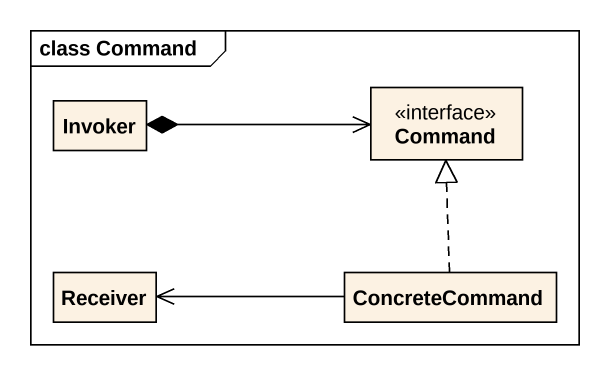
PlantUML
@startuml
mainframe class Command
hide circle
hide empty members
class Invoker
interface Command
class Receiver
class ConcreteCommand
Invoker *-right-> Command
ConcreteCommand .up.|> Command
ConcreteCommand -left-> Receiver
@enduml
